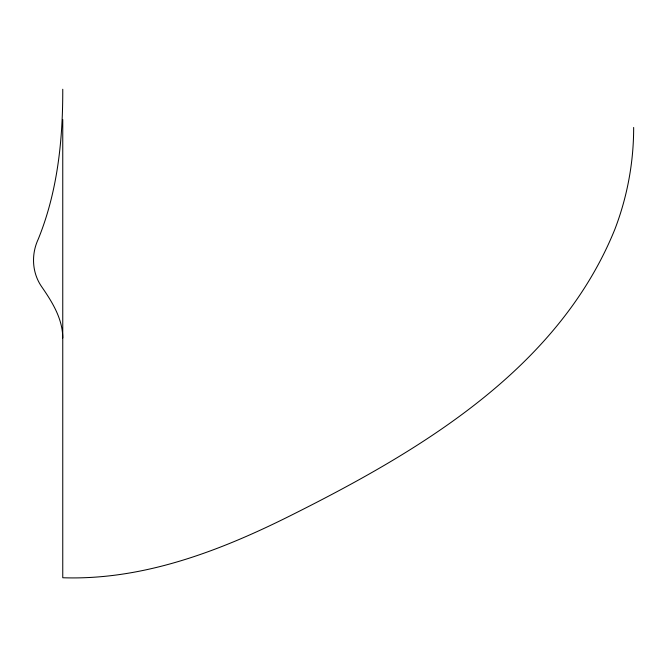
<?xml version="1.0" encoding="UTF-8"?>
<svg xmlns="http://www.w3.org/2000/svg" width="667" height="667" viewBox="0 0 667 667"><rect width="100%" height="100%" fill="white"/><g stroke="black" fill="none" stroke-linecap="round" stroke-linejoin="round"><path stroke-width="1" d="M62.756 89.253C62.906 140.128 57.52 191.879 38.169 239.336C31.141 254.444 31.999 272.528 41.437 286.393C52.084 301.784 62.681 318.609 62.756 337.994M62.756 119.551L62.756 577.747C143.572 580.473 220.694 550.642 291.746 515.007C420.477 450.492 558.271 369.018 614.891 229.231A283.717 283.717 0 0 0 633.658 127.455"/></g></svg>
